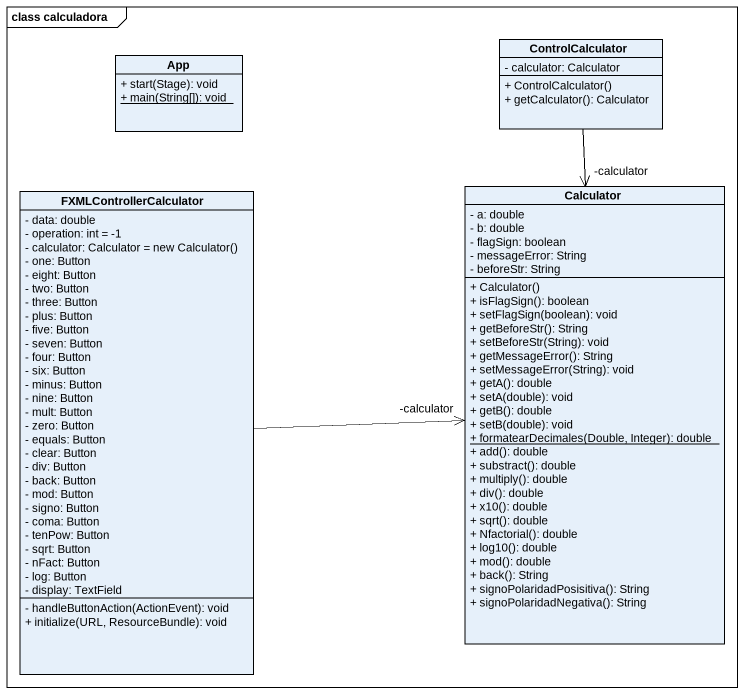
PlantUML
@startuml
mainframe class calculadora
hide circle
hide empty members
skinparam classAttributeIconSize 0
class ControlCalculator {
  - calculator: Calculator
  + ControlCalculator()
  + getCalculator(): Calculator
}
class App {
  + start(Stage): void
  {static} + main(String[]): void
}
class Calculator {
  - a: double
  - b: double
  - flagSign: boolean
  - messageError: String
  - beforeStr: String
  + Calculator()
  + isFlagSign(): boolean
  + setFlagSign(boolean): void
  + getBeforeStr(): String
  + setBeforeStr(String): void
  + getMessageError(): String
  + setMessageError(String): void
  + getA(): double
  + setA(double): void
  + getB(): double
  + setB(double): void
  {static} + formatearDecimales(Double, Integer): double
  + add(): double
  + substract(): double
  + multiply(): double
  + div(): double
  + x10(): double
  + sqrt(): double
  + Nfactorial(): double
  + log10(): double
  + mod(): double
  + back(): String
  + signoPolaridadPosisitiva(): String
  + signoPolaridadNegativa(): String
}
class FXMLControllerCalculator {
  - data: double
  - operation: int = -1
  {field} - calculator: Calculator = new Calculator()
  - one: Button
  - eight: Button
  - two: Button
  - three: Button
  - plus: Button
  - five: Button
  - seven: Button
  - four: Button
  - six: Button
  - minus: Button
  - nine: Button
  - mult: Button
  - zero: Button
  - equals: Button
  - clear: Button
  - div: Button
  - back: Button
  - mod: Button
  - signo: Button
  - coma: Button
  - tenPow: Button
  - sqrt: Button
  - nFact: Button
  - log: Button
  - display: TextField
  - handleButtonAction(ActionEvent): void
  + initialize(URL, ResourceBundle): void
}
ControlCalculator --> "-calculator" Calculator
FXMLControllerCalculator -right-> "-calculator" Calculator
@enduml
